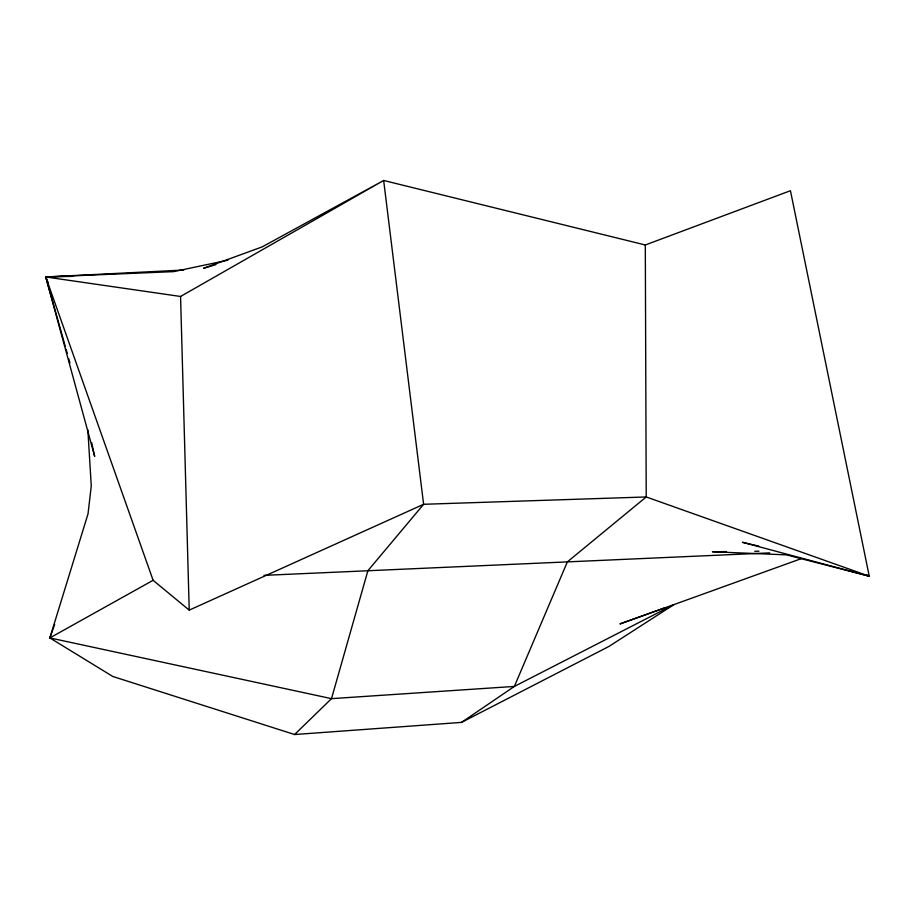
<?xml version="1.0" encoding="UTF-8"?>
<svg xmlns="http://www.w3.org/2000/svg" width="915" height="915" viewBox="0 0 915 915"><rect width="100%" height="100%" fill="white"/><g stroke="black" fill="none" stroke-linecap="round" stroke-linejoin="round"><path stroke-width="1.37" d="M801.163 558.688L673.955 604.586L608.933 646.448L461.503 722.393L294.596 734.528L112.82 676.482L49.845 637.915L88.023 513.864L91.271 485.888L87.851 429.878M664.953 607.766L619.924 623.938L673.955 604.586L514.356 686.433L331.505 698.648L49.845 637.915L54.671 624.51M294.596 734.528L331.505 698.648L367.876 570.743L423.611 504.291L383.66 180.472L645.304 244.98L790.446 190.72L869.25 576.21L786.454 554.867L712.373 551.745L726.499 551.585M461.503 722.393L514.356 686.433L567.357 561.879L646.219 496.959L645.304 244.98M91.66 442.666L94.68 456.425L45.75 276.971L180.564 296.471L383.66 180.472L262.136 246.913L203.553 268.289L215.86 264.618M49.845 637.915L153.114 580.293L189.222 610.133L423.611 504.291L646.219 496.959L869.25 576.21L866.802 574.826M227.984 260.157L173.621 271.629L45.75 276.971L65.331 346.545M153.114 580.293L45.75 276.971L183.835 270.028M264.046 575.363L769.755 552.889M47.98 282.22L45.75 276.971L72.617 276.364M754.738 551.265L758.97 551.219M45.75 276.971L52.887 277.016M758.855 546.141L742.408 542.286L869.25 576.21M66.097 349.278L67.241 353.373M68.785 358.829L69.929 362.923M180.564 296.471L189.222 610.133"/></g></svg>
